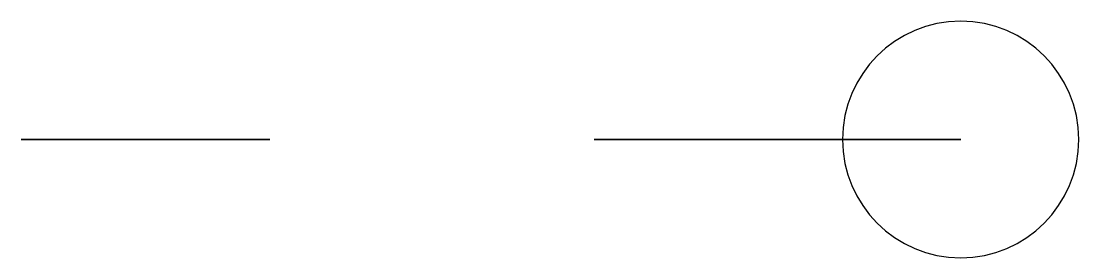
# Model space of a CAD drawing. Header units: metres. Extents: x 2.9 to 39.9, y -15.3 to -7.1.
import ezdxf

# ---------------------------------------------------------------- set-up
doc = ezdxf.new("R2010")
doc.units = ezdxf.units.M
doc.header["$MEASUREMENT"] = 0
for name, color, linetype in [('PROFIL AJUTATOR PICIOR BAZA', 4, 'Continuous'), ('SCHITA1', 5, 'Continuous'), ('SCHITA2', 3, 'Continuous')]:
    doc.layers.add(name, color=color, linetype=linetype)

msp = doc.modelspace()

# ---------------------------------------------------------------- linework, layer by layer
at = {"layer": 'PROFIL AJUTATOR PICIOR BAZA', "color": 104, "extrusion": (8.34383e-15, -1, 6.21725e-16), "elevation": 11.2}
msp.add_lwpolyline([(2.933, -1.05), (2.933, 6.45), (3.454, 6.45), (3.454, 6.95), (7.054, 6.95), (7.054, 6.15), (8.073, 6.15), (8.073, 5.2), (11.609, 5.2), (11.609, 0.2), (8.073, 0.2), (8.072, -0.752), (7.155, -0.749), (7.155, -1.55), (3.455, -1.55), (3.455, -1.05), (2.933, -1.05)], dxfattribs=at)
at = {"layer": 'PROFIL AJUTATOR PICIOR BAZA', "extrusion": (8.33205e-15, -1, 6.21725e-16), "elevation": 11.2}
msp.add_lwpolyline([(2.933, 6.45), (3.454, 6.45), (3.454, 6.95), (7.054, 6.95), (7.054, 6.15), (8.073, 6.15), (8.073, 5.2), (11.609, 5.2), (11.609, 0.2), (8.073, 0.2), (8.072, -0.752), (7.155, -0.749), (7.155, -1.55), (3.455, -1.55), (3.455, -1.05), (2.933, -1.05), (2.933, 6.45)], dxfattribs=at)
at = {"layer": 'SCHITA1', "extrusion": (8.98302e-15, -1, 6.9574e-16), "elevation": 11.2}
msp.add_lwpolyline([(22.933, 6.45), (23.454, 6.45), (23.454, 6.95), (27.054, 6.95), (27.054, 6.15), (28.073, 6.15), (28.073, 5.2), (35.733, 5.2), (35.733, 0.2), (28.073, 0.2), (28.072, -0.752), (27.155, -0.749), (27.155, -1.55), (23.455, -1.55), (23.455, -1.05), (22.933, -1.05), (22.933, 6.45)], dxfattribs=at)
at = {"layer": 'SCHITA2', "extrusion": (-0.0001125, -1.33327e-15, -1)}
msp.add_circle((-35.733, -11.2, -0.203), 4.124, dxfattribs=at)

doc.saveas('drawing.dxf')
